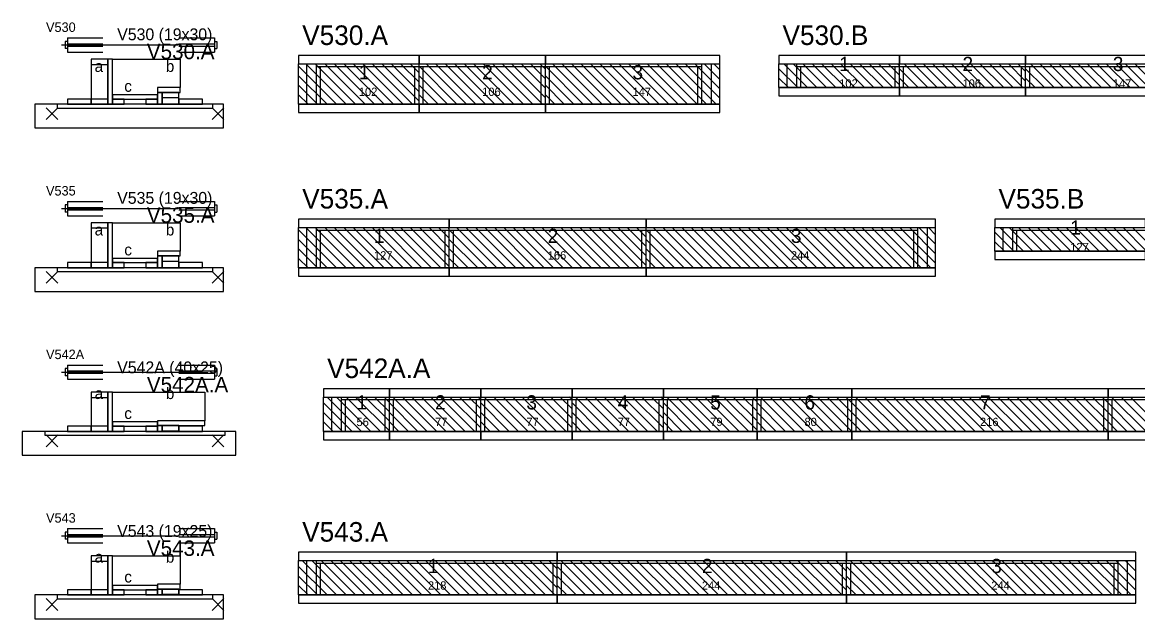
# Model space of a CAD drawing. Header units: metres. Extents: x -10 to 74425, y -2037 to 26.
# Drawn here: x 1992 to 2933, y -1456 to -953 of the extents above; entities that cross this region are included whole.
import ezdxf

# ---------------------------------------------------------------- set-up
doc = ezdxf.new("R2010")
doc.units = ezdxf.units.M
doc.layers.add('LABELS', color=3, linetype='Continuous')
doc.layers.add('VIGAS', color=7, linetype='Continuous')

msp = doc.modelspace()

# ---------------------------------------------------------------- linework, layer by layer
at = {"layer": 'VIGAS'}
for p, q in [((2027.6, -969), (2027.6, -975)), ((2029.6, -969), (2027.6, -969)), ((2029.6, -966), (2059.6, -966)), ((2029.6, -966), (2029.6, -978)), ((2123.6, -966), (2153.6, -966)), ((2153.6, -966), (2153.6, -978)), ((2153.6, -969), (2155.6, -969)), ((2155.6, -969), (2155.6, -975)), ((2024.6, -972), (2122.6, -972)), ((2029.6, -975), (2027.6, -975)), ((2029.6, -971), (2059.6, -971)), ((2029.6, -973), (2059.6, -973)), ((2029.6, -978), (2059.6, -978)), ((2123.6, -971), (2153.6, -971)), ((2123.6, -973), (2153.6, -973)), ((2123.6, -978), (2153.6, -978)), ((2153.6, -975), (2155.6, -975)), ((2224.6, -988), (2326.1, -988)), ((2224.6, -1022), (2224.6, -988)), ((2264.6, -1022), (2230.6, -988)), ((2231.6, -1022), (2231.6, -988)), ((2272.6, -1022), (2238.6, -988)), ((2239.6, -1022), (2239.6, -988)), ((2280.6, -1022), (2246.6, -988)), ((2288.6, -1022), (2254.6, -988)), ((2296.6, -1022), (2262.6, -988)), ((2304.6, -1022), (2270.6, -988)), ((2312.6, -1022), (2278.6, -988)), ((2320.6, -1022), (2286.6, -988)), ((2326.1, -1019.5), (2294.6, -988)), ((2326.1, -1011.5), (2302.6, -988)), ((2326.1, -1003.5), (2310.6, -988)), ((2326.1, -995.5), (2318.6, -988)), ((2326.1, -1022), (2326.1, -988)), ((2326.1, -1022), (2326.1, -988)), ((2326.1, -988), (2432.6, -988)), ((2326.1, -1022), (2326.1, -988)), ((2326.1, -1022), (2326.1, -988)), ((2326.1, -1022), (2326.1, -988)), ((2366.1, -1022), (2332.1, -988)), ((2374.1, -1022), (2340.1, -988)), ((2382.1, -1022), (2348.1, -988)), ((2390.1, -1022), (2356.1, -988)), ((2398.1, -1022), (2364.1, -988)), ((2406.1, -1022), (2372.1, -988)), ((2414.1, -1022), (2380.1, -988)), ((2422.1, -1022), (2388.1, -988)), ((2430.1, -1022), (2396.1, -988)), ((2432.6, -1016.5), (2404.1, -988)), ((2432.6, -1008.5), (2412.1, -988)), ((2432.6, -1000.5), (2420.1, -988)), ((2432.6, -992.5), (2428.1, -988)), ((2432.6, -1022), (2432.6, -988)), ((2432.6, -1022), (2432.6, -988)), ((2432.6, -988), (2579.6, -988)), ((2432.6, -1022), (2432.6, -988)), ((2432.6, -1022), (2432.6, -988)), ((2432.6, -1022), (2432.6, -988)), ((2472.6, -1022), (2438.6, -988)), ((2480.6, -1022), (2446.6, -988)), ((2488.6, -1022), (2454.6, -988)), ((2496.6, -1022), (2462.6, -988)), ((2504.6, -1022), (2470.6, -988)), ((2512.6, -1022), (2478.6, -988)), ((2520.6, -1022), (2486.6, -988)), ((2528.6, -1022), (2494.6, -988)), ((2536.6, -1022), (2502.6, -988)), ((2544.6, -1022), (2510.6, -988)), ((2552.6, -1022), (2518.6, -988)), ((2560.6, -1022), (2526.6, -988)), ((2568.6, -1022), (2534.6, -988)), ((2576.6, -1022), (2542.6, -988)), ((2579.6, -1017), (2550.6, -988)), ((2579.6, -1009), (2558.6, -988)), ((2564.6, -1022), (2564.6, -988)), ((2579.6, -1001), (2566.6, -988)), ((2572.6, -1022), (2572.6, -988)), ((2579.6, -993), (2574.6, -988)), ((2579.6, -1022), (2579.6, -988)), ((2629.6, -988), (2731.1, -988)), ((2629.6, -1008), (2629.6, -988)), ((2653.6, -1008), (2633.6, -988)), ((2636.6, -1008), (2636.6, -988)), ((2661.6, -1008), (2641.6, -988)), ((2644.6, -1008), (2644.6, -988)), ((2669.6, -1008), (2649.6, -988)), ((2677.6, -1008), (2657.6, -988)), ((2685.6, -1008), (2665.6, -988)), ((2693.6, -1008), (2673.6, -988)), ((2701.6, -1008), (2681.6, -988)), ((2709.6, -1008), (2689.6, -988)), ((2717.6, -1008), (2697.6, -988)), ((2725.6, -1008), (2705.6, -988)), ((2731.1, -1005.5), (2713.6, -988)), ((2731.1, -997.5), (2721.6, -988)), ((2731.1, -989.5), (2729.6, -988)), ((2731.1, -1008), (2731.1, -988)), ((2731.1, -1008), (2731.1, -988)), ((2731.1, -988), (2837.6, -988)), ((2731.1, -1008), (2731.1, -988)), ((2731.1, -1008), (2731.1, -988)), ((2731.1, -1008), (2731.1, -988)), ((2755.1, -1008), (2735.1, -988)), ((2763.1, -1008), (2743.1, -988)), ((2771.1, -1008), (2751.1, -988)), ((2779.1, -1008), (2759.1, -988)), ((2787.1, -1008), (2767.1, -988)), ((2795.1, -1008), (2775.1, -988)), ((2803.1, -1008), (2783.1, -988)), ((2811.1, -1008), (2791.1, -988)), ((2819.1, -1008), (2799.1, -988)), ((2827.1, -1008), (2807.1, -988)), ((2835.1, -1008), (2815.1, -988)), ((2837.6, -1002.5), (2823.1, -988)), ((2837.6, -994.5), (2831.1, -988)), ((2837.6, -1008), (2837.6, -988)), ((2837.6, -1008), (2837.6, -988)), ((2837.6, -988), (2984.6, -988)), ((2837.6, -1008), (2837.6, -988)), ((2837.6, -1008), (2837.6, -988)), ((2837.6, -1008), (2837.6, -988)), ((2861.6, -1008), (2841.6, -988)), ((2869.6, -1008), (2849.6, -988)), ((2877.6, -1008), (2857.6, -988)), ((2885.6, -1008), (2865.6, -988)), ((2893.6, -1008), (2873.6, -988)), ((2901.6, -1008), (2881.6, -988)), ((2909.6, -1008), (2889.6, -988)), ((2917.6, -1008), (2897.6, -988)), ((2925.6, -1008), (2905.6, -988)), ((2933.6, -1008), (2913.6, -988)), ((2941.6, -1008), (2921.6, -988)), ((2949.6, -1008), (2929.6, -988)), ((2256.6, -1022), (2224.6, -990)), ((2239.6, -990.2), (2326.1, -990.2)), ((2243.1, -1022), (2243.1, -990.2)), ((2322.6, -1022), (2322.6, -990.2)), ((2358.1, -1022), (2326.1, -990)), ((2326.1, -990.2), (2432.6, -990.2)), ((2329.6, -1022), (2329.6, -990.2)), ((2429.1, -1022), (2429.1, -990.2)), ((2464.6, -1022), (2432.6, -990)), ((2432.6, -990.2), (2564.6, -990.2)), ((2436.1, -1022), (2436.1, -990.2)), ((2561.1, -1022), (2561.1, -990.2)), ((2645.6, -1008), (2629.6, -992)), ((2644.6, -990.2), (2731.1, -990.2)), ((2648.1, -1008), (2648.1, -990.2)), ((2727.6, -1008), (2727.6, -990.2)), ((2731.1, -990.2), (2837.6, -990.2)), ((2747.1, -1008), (2731.1, -992)), ((2734.6, -1008), (2734.6, -990.2)), ((2834.1, -1008), (2834.1, -990.2)), ((2837.6, -990.2), (2969.6, -990.2)), ((2853.6, -1008), (2837.6, -992)), ((2841.1, -1008), (2841.1, -990.2)), ((2248.6, -1022), (2224.6, -998)), ((2240.6, -1022), (2224.6, -1006)), ((2350.1, -1022), (2326.1, -998)), ((2342.1, -1022), (2326.1, -1006)), ((2456.6, -1022), (2432.6, -998)), ((2448.6, -1022), (2432.6, -1006)), ((2637.6, -1008), (2629.6, -1000)), ((2739.1, -1008), (2731.1, -1000)), ((2845.6, -1008), (2837.6, -1000)), ((2232.6, -1022), (2224.6, -1014)), ((2334.1, -1022), (2326.1, -1014)), ((2440.6, -1022), (2432.6, -1014)), ((2629.6, -1008), (2731.1, -1008)), ((2629.6, -1008), (2629.6, -1008)), ((2644.6, -1008), (2648.1, -1008)), ((2727.6, -1008), (2731.1, -1008)), ((2731.1, -1008), (2837.6, -1008)), ((2731.1, -1008), (2734.6, -1008)), ((2731.1, -1008), (2731.1, -1008)), ((2834.1, -1008), (2837.6, -1008)), ((2837.6, -1008), (2984.6, -1008)), ((2837.6, -1008), (2841.1, -1008)), ((2837.6, -1008), (2837.6, -1008)), ((2011.6, -1035), (2021.6, -1025)), ((2011.6, -1025), (2021.6, -1035)), ((2151.6, -1035), (2161.6, -1025)), ((2151.6, -1025), (2161.6, -1035)), ((2224.6, -1022), (2326.1, -1022)), ((2224.6, -1022), (2224.6, -1022)), ((2239.6, -1022), (2243.1, -1022)), ((2322.6, -1022), (2326.1, -1022)), ((2326.1, -1022), (2432.6, -1022)), ((2326.1, -1022), (2329.6, -1022)), ((2326.1, -1022), (2326.1, -1022)), ((2429.1, -1022), (2432.6, -1022)), ((2432.6, -1022), (2579.6, -1022)), ((2432.6, -1022), (2436.1, -1022)), ((2432.6, -1022), (2432.6, -1022)), ((2561.1, -1022), (2564.6, -1022)), ((2024.6, -1110), (2122.6, -1110)), ((2027.6, -1107), (2027.6, -1113)), ((2029.6, -1107), (2027.6, -1107)), ((2029.6, -1104), (2059.6, -1104)), ((2029.6, -1104), (2029.6, -1116)), ((2029.6, -1109), (2059.6, -1109)), ((2123.6, -1104), (2153.6, -1104)), ((2123.6, -1109), (2153.6, -1109)), ((2153.6, -1104), (2153.6, -1116)), ((2153.6, -1107), (2155.6, -1107)), ((2155.6, -1107), (2155.6, -1113)), ((2029.6, -1113), (2027.6, -1113)), ((2029.6, -1111), (2059.6, -1111)), ((2029.6, -1116), (2059.6, -1116)), ((2123.6, -1111), (2153.6, -1111)), ((2123.6, -1116), (2153.6, -1116)), ((2153.6, -1113), (2155.6, -1113)), ((2224.6, -1126), (2351.6, -1126)), ((2224.6, -1160), (2224.6, -1126)), ((2256.6, -1160), (2224.6, -1128)), ((2264.6, -1160), (2230.6, -1126)), ((2231.6, -1160), (2231.6, -1126)), ((2272.6, -1160), (2238.6, -1126)), ((2239.6, -1160), (2239.6, -1126)), ((2239.6, -1128.2), (2351.6, -1128.2)), ((2243.1, -1160), (2243.1, -1128.2)), ((2280.6, -1160), (2246.6, -1126)), ((2288.6, -1160), (2254.6, -1126)), ((2296.6, -1160), (2262.6, -1126)), ((2304.6, -1160), (2270.6, -1126)), ((2312.6, -1160), (2278.6, -1126)), ((2320.6, -1160), (2286.6, -1126)), ((2328.6, -1160), (2294.6, -1126)), ((2336.6, -1160), (2302.6, -1126)), ((2344.6, -1160), (2310.6, -1126)), ((2351.6, -1159), (2318.6, -1126)), ((2351.6, -1151), (2326.6, -1126)), ((2351.6, -1143), (2334.6, -1126)), ((2351.6, -1135), (2342.6, -1126)), ((2348.1, -1160), (2348.1, -1128.2)), ((2351.6, -1127), (2350.6, -1126)), ((2351.6, -1160), (2351.6, -1126)), ((2351.6, -1160), (2351.6, -1126)), ((2351.6, -1126), (2517.6, -1126)), ((2351.6, -1160), (2351.6, -1126)), ((2351.6, -1160), (2351.6, -1126)), ((2351.6, -1160), (2351.6, -1126)), ((2383.6, -1160), (2351.6, -1128)), ((2351.6, -1128.2), (2517.6, -1128.2)), ((2355.1, -1160), (2355.1, -1128.2)), ((2391.6, -1160), (2357.6, -1126)), ((2399.6, -1160), (2365.6, -1126)), ((2407.6, -1160), (2373.6, -1126)), ((2415.6, -1160), (2381.6, -1126)), ((2423.6, -1160), (2389.6, -1126)), ((2431.6, -1160), (2397.6, -1126)), ((2439.6, -1160), (2405.6, -1126)), ((2447.6, -1160), (2413.6, -1126)), ((2455.6, -1160), (2421.6, -1126)), ((2463.6, -1160), (2429.6, -1126)), ((2471.6, -1160), (2437.6, -1126)), ((2479.6, -1160), (2445.6, -1126)), ((2487.6, -1160), (2453.6, -1126)), ((2495.6, -1160), (2461.6, -1126)), ((2503.6, -1160), (2469.6, -1126)), ((2511.6, -1160), (2477.6, -1126)), ((2517.6, -1158), (2485.6, -1126)), ((2517.6, -1150), (2493.6, -1126)), ((2517.6, -1142), (2501.6, -1126)), ((2517.6, -1134), (2509.6, -1126)), ((2514.1, -1160), (2514.1, -1128.2)), ((2517.6, -1160), (2517.6, -1126)), ((2517.6, -1160), (2517.6, -1126)), ((2517.6, -1126), (2761.7, -1126)), ((2517.6, -1160), (2517.6, -1126)), ((2517.6, -1160), (2517.6, -1126)), ((2517.6, -1160), (2517.6, -1126)), ((2517.6, -1126), (2517.6, -1126)), ((2549.6, -1160), (2517.6, -1128)), ((2517.6, -1128.2), (2746.7, -1128.2)), ((2521.1, -1160), (2521.1, -1128.2)), ((2557.6, -1160), (2523.6, -1126)), ((2565.6, -1160), (2531.6, -1126)), ((2573.6, -1160), (2539.6, -1126)), ((2581.6, -1160), (2547.6, -1126)), ((2589.6, -1160), (2555.6, -1126)), ((2597.6, -1160), (2563.6, -1126)), ((2605.6, -1160), (2571.6, -1126)), ((2613.6, -1160), (2579.6, -1126)), ((2621.6, -1160), (2587.6, -1126)), ((2629.6, -1160), (2595.6, -1126)), ((2637.6, -1160), (2603.6, -1126)), ((2645.6, -1160), (2611.6, -1126)), ((2653.6, -1160), (2619.6, -1126)), ((2661.6, -1160), (2627.6, -1126)), ((2669.6, -1160), (2635.6, -1126)), ((2677.6, -1160), (2643.6, -1126)), ((2685.6, -1160), (2651.6, -1126)), ((2693.6, -1160), (2659.6, -1126)), ((2701.6, -1160), (2667.6, -1126)), ((2709.6, -1160), (2675.6, -1126)), ((2717.6, -1160), (2683.6, -1126)), ((2725.6, -1160), (2691.6, -1126)), ((2733.6, -1160), (2699.6, -1126)), ((2741.6, -1160), (2707.6, -1126)), ((2749.6, -1160), (2715.6, -1126)), ((2757.6, -1160), (2723.6, -1126)), ((2761.7, -1156.1), (2731.6, -1126)), ((2761.7, -1148.1), (2739.6, -1126)), ((2743.2, -1160), (2743.2, -1128.2)), ((2746.7, -1160), (2746.7, -1126)), ((2761.7, -1140.1), (2747.6, -1126)), ((2754.7, -1160), (2754.7, -1126)), ((2761.7, -1132.1), (2755.6, -1126)), ((2761.7, -1160), (2761.7, -1126)), ((2811.7, -1126), (2938.7, -1126)), ((2811.7, -1146), (2811.7, -1126)), ((2835.7, -1146), (2815.7, -1126)), ((2818.7, -1146), (2818.7, -1126)), ((2843.7, -1146), (2823.7, -1126)), ((2826.7, -1146), (2826.7, -1126)), ((2826.7, -1128.2), (2938.7, -1128.2)), ((2830.2, -1146), (2830.2, -1128.2)), ((2851.7, -1146), (2831.7, -1126)), ((2859.7, -1146), (2839.7, -1126)), ((2867.7, -1146), (2847.7, -1126)), ((2875.7, -1146), (2855.7, -1126)), ((2883.7, -1146), (2863.7, -1126)), ((2891.7, -1146), (2871.7, -1126)), ((2899.7, -1146), (2879.7, -1126)), ((2907.7, -1146), (2887.7, -1126)), ((2915.7, -1146), (2895.7, -1126)), ((2923.7, -1146), (2903.7, -1126)), ((2931.7, -1146), (2911.7, -1126)), ((2938.7, -1145), (2919.7, -1126)), ((2938.7, -1137), (2927.7, -1126)), ((2248.6, -1160), (2224.6, -1136)), ((2375.6, -1160), (2351.6, -1136)), ((2541.6, -1160), (2517.6, -1136)), ((2827.7, -1146), (2811.7, -1130)), ((2819.7, -1146), (2811.7, -1138)), ((2240.6, -1160), (2224.6, -1144)), ((2367.6, -1160), (2351.6, -1144)), ((2533.6, -1160), (2517.6, -1144)), ((2811.7, -1146), (2938.7, -1146)), ((2811.7, -1146), (2811.7, -1146)), ((2826.7, -1146), (2830.2, -1146)), ((2232.6, -1160), (2224.6, -1152)), ((2359.6, -1160), (2351.6, -1152)), ((2525.6, -1160), (2517.6, -1152)), ((2011.6, -1173), (2021.6, -1163)), ((2011.6, -1163), (2021.6, -1173)), ((2151.6, -1173), (2161.6, -1163)), ((2151.6, -1163), (2161.6, -1173)), ((2224.6, -1160), (2351.6, -1160)), ((2224.6, -1160), (2224.6, -1160)), ((2239.6, -1160), (2243.1, -1160)), ((2348.1, -1160), (2351.6, -1160)), ((2351.6, -1160), (2517.6, -1160)), ((2351.6, -1160), (2355.1, -1160)), ((2351.6, -1160), (2351.6, -1160)), ((2514.1, -1160), (2517.6, -1160)), ((2517.6, -1160), (2761.7, -1160)), ((2517.6, -1160), (2521.1, -1160)), ((2517.6, -1160), (2517.6, -1160)), ((2743.2, -1160), (2746.7, -1160)), ((2029.6, -1242), (2059.6, -1242)), ((2029.6, -1242), (2029.6, -1254)), ((2123.6, -1242), (2153.6, -1242)), ((2153.6, -1242), (2153.6, -1254)), ((2024.6, -1248), (2143.6, -1248)), ((2027.6, -1245), (2027.6, -1251)), ((2029.6, -1245), (2027.6, -1245)), ((2029.6, -1251), (2027.6, -1251)), ((2029.6, -1247), (2059.6, -1247)), ((2029.6, -1249), (2059.6, -1249)), ((2123.6, -1247), (2153.6, -1247)), ((2123.6, -1249), (2153.6, -1249)), ((2153.6, -1245), (2155.6, -1245)), ((2153.6, -1251), (2155.6, -1251)), ((2155.6, -1245), (2155.6, -1251)), ((2029.6, -1254), (2059.6, -1254)), ((2123.6, -1254), (2153.6, -1254)), ((2245.6, -1269), (2301.1, -1269)), ((2245.6, -1298), (2245.6, -1269)), ((2277.6, -1298), (2248.6, -1269)), ((2252.6, -1298), (2252.6, -1269)), ((2285.6, -1298), (2256.6, -1269)), ((2260.6, -1298), (2260.6, -1269)), ((2293.6, -1298), (2264.6, -1269)), ((2301.1, -1297.5), (2272.6, -1269)), ((2301.1, -1289.5), (2280.6, -1269)), ((2301.1, -1281.5), (2288.6, -1269)), ((2301.1, -1273.5), (2296.6, -1269)), ((2301.1, -1298), (2301.1, -1269)), ((2301.1, -1298), (2301.1, -1269)), ((2301.1, -1269), (2378.1, -1269)), ((2301.1, -1298), (2301.1, -1269)), ((2301.1, -1298), (2301.1, -1269)), ((2301.1, -1298), (2301.1, -1269)), ((2333.1, -1298), (2304.1, -1269)), ((2341.1, -1298), (2312.1, -1269)), ((2349.1, -1298), (2320.1, -1269)), ((2357.1, -1298), (2328.1, -1269)), ((2365.1, -1298), (2336.1, -1269)), ((2373.1, -1298), (2344.1, -1269)), ((2378.1, -1295), (2352.1, -1269)), ((2378.1, -1287), (2360.1, -1269)), ((2378.1, -1279), (2368.1, -1269)), ((2378.1, -1271), (2376.1, -1269)), ((2378.1, -1298), (2378.1, -1269)), ((2378.1, -1298), (2378.1, -1269)), ((2378.1, -1269), (2455.1, -1269)), ((2378.1, -1298), (2378.1, -1269)), ((2378.1, -1298), (2378.1, -1269)), ((2378.1, -1298), (2378.1, -1269)), ((2410.1, -1298), (2381.1, -1269)), ((2418.1, -1298), (2389.1, -1269)), ((2426.1, -1298), (2397.1, -1269)), ((2434.1, -1298), (2405.1, -1269)), ((2442.1, -1298), (2413.1, -1269)), ((2450.1, -1298), (2421.1, -1269)), ((2455.1, -1295), (2429.1, -1269)), ((2455.1, -1287), (2437.1, -1269)), ((2455.1, -1279), (2445.1, -1269)), ((2455.1, -1271), (2453.1, -1269)), ((2455.1, -1298), (2455.1, -1269)), ((2455.1, -1298), (2455.1, -1269)), ((2455.1, -1269), (2532.1, -1269)), ((2455.1, -1298), (2455.1, -1269)), ((2455.1, -1298), (2455.1, -1269)), ((2455.1, -1298), (2455.1, -1269)), ((2487.1, -1298), (2458.1, -1269)), ((2495.1, -1298), (2466.1, -1269)), ((2503.1, -1298), (2474.1, -1269)), ((2511.1, -1298), (2482.1, -1269)), ((2519.1, -1298), (2490.1, -1269)), ((2527.1, -1298), (2498.1, -1269)), ((2532.1, -1295), (2506.1, -1269)), ((2532.1, -1287), (2514.1, -1269)), ((2532.1, -1279), (2522.1, -1269)), ((2532.1, -1271), (2530.1, -1269)), ((2532.1, -1298), (2532.1, -1269)), ((2532.1, -1298), (2532.1, -1269)), ((2532.1, -1269), (2611.1, -1269)), ((2532.1, -1298), (2532.1, -1269)), ((2532.1, -1298), (2532.1, -1269)), ((2532.1, -1298), (2532.1, -1269)), ((2564.1, -1298), (2535.1, -1269)), ((2572.1, -1298), (2543.1, -1269)), ((2580.1, -1298), (2551.1, -1269)), ((2588.1, -1298), (2559.1, -1269)), ((2596.1, -1298), (2567.1, -1269)), ((2604.1, -1298), (2575.1, -1269)), ((2611.1, -1297), (2583.1, -1269)), ((2611.1, -1289), (2591.1, -1269)), ((2611.1, -1281), (2599.1, -1269)), ((2611.1, -1273), (2607.1, -1269)), ((2611.1, -1298), (2611.1, -1269)), ((2611.1, -1298), (2611.1, -1269)), ((2611.1, -1269), (2691.1, -1269)), ((2611.1, -1298), (2611.1, -1269)), ((2611.1, -1298), (2611.1, -1269)), ((2611.1, -1298), (2611.1, -1269)), ((2643.1, -1298), (2614.1, -1269)), ((2651.1, -1298), (2622.1, -1269)), ((2659.1, -1298), (2630.1, -1269)), ((2667.1, -1298), (2638.1, -1269)), ((2675.1, -1298), (2646.1, -1269)), ((2683.1, -1298), (2654.1, -1269)), ((2691.1, -1298), (2662.1, -1269)), ((2691.1, -1290), (2670.1, -1269)), ((2691.1, -1282), (2678.1, -1269)), ((2691.1, -1274), (2686.1, -1269)), ((2691.1, -1298), (2691.1, -1269)), ((2691.1, -1298), (2691.1, -1269)), ((2691.1, -1269), (2907.1, -1269)), ((2691.1, -1298), (2691.1, -1269)), ((2691.1, -1298), (2691.1, -1269)), ((2691.1, -1298), (2691.1, -1269)), ((2723.1, -1298), (2694.1, -1269)), ((2731.1, -1298), (2702.1, -1269)), ((2739.1, -1298), (2710.1, -1269)), ((2747.1, -1298), (2718.1, -1269)), ((2755.1, -1298), (2726.1, -1269)), ((2763.1, -1298), (2734.1, -1269)), ((2771.1, -1298), (2742.1, -1269)), ((2779.1, -1298), (2750.1, -1269)), ((2787.1, -1298), (2758.1, -1269)), ((2795.1, -1298), (2766.1, -1269)), ((2803.1, -1298), (2774.1, -1269)), ((2811.1, -1298), (2782.1, -1269)), ((2819.1, -1298), (2790.1, -1269)), ((2827.1, -1298), (2798.1, -1269)), ((2835.1, -1298), (2806.1, -1269)), ((2843.1, -1298), (2814.1, -1269)), ((2851.1, -1298), (2822.1, -1269)), ((2859.1, -1298), (2830.1, -1269)), ((2867.1, -1298), (2838.1, -1269)), ((2875.1, -1298), (2846.1, -1269)), ((2883.1, -1298), (2854.1, -1269)), ((2891.1, -1298), (2862.1, -1269)), ((2899.1, -1298), (2870.1, -1269)), ((2907.1, -1298), (2878.1, -1269)), ((2907.1, -1290), (2886.1, -1269)), ((2907.1, -1282), (2894.1, -1269)), ((2907.1, -1274), (2902.1, -1269)), ((2907.1, -1298), (2907.1, -1269)), ((2907.1, -1298), (2907.1, -1269)), ((2907.1, -1269), (3132.1, -1269)), ((2907.1, -1298), (2907.1, -1269)), ((2907.1, -1298), (2907.1, -1269)), ((2907.1, -1298), (2907.1, -1269)), ((2939.1, -1298), (2910.1, -1269)), ((2947.1, -1298), (2918.1, -1269)), ((2955.1, -1298), (2926.1, -1269)), ((2269.6, -1298), (2245.6, -1274)), ((2260.6, -1271.2), (2301.1, -1271.2)), ((2264.1, -1298), (2264.1, -1271.2)), ((2297.6, -1298), (2297.6, -1271.2)), ((2301.1, -1271.2), (2378.1, -1271.2)), ((2325.1, -1298), (2301.1, -1274)), ((2304.6, -1298), (2304.6, -1271.2)), ((2374.6, -1298), (2374.6, -1271.2)), ((2378.1, -1271.2), (2455.1, -1271.2)), ((2402.1, -1298), (2378.1, -1274)), ((2381.6, -1298), (2381.6, -1271.2)), ((2451.6, -1298), (2451.6, -1271.2)), ((2455.1, -1271.2), (2532.1, -1271.2)), ((2479.1, -1298), (2455.1, -1274)), ((2458.6, -1298), (2458.6, -1271.2)), ((2528.6, -1298), (2528.6, -1271.2)), ((2532.1, -1271.2), (2611.1, -1271.2)), ((2556.1, -1298), (2532.1, -1274)), ((2535.6, -1298), (2535.6, -1271.2)), ((2607.6, -1298), (2607.6, -1271.2)), ((2611.1, -1271.2), (2691.1, -1271.2)), ((2635.1, -1298), (2611.1, -1274)), ((2614.6, -1298), (2614.6, -1271.2)), ((2687.6, -1298), (2687.6, -1271.2)), ((2691.1, -1271.2), (2907.1, -1271.2)), ((2715.1, -1298), (2691.1, -1274)), ((2694.6, -1298), (2694.6, -1271.2)), ((2903.6, -1298), (2903.6, -1271.2)), ((2907.1, -1271.2), (3117.1, -1271.2)), ((2931.1, -1298), (2907.1, -1274)), ((2910.6, -1298), (2910.6, -1271.2)), ((2261.6, -1298), (2245.6, -1282)), ((2317.1, -1298), (2301.1, -1282)), ((2394.1, -1298), (2378.1, -1282)), ((2471.1, -1298), (2455.1, -1282)), ((2548.1, -1298), (2532.1, -1282)), ((2627.1, -1298), (2611.1, -1282)), ((2707.1, -1298), (2691.1, -1282)), ((2923.1, -1298), (2907.1, -1282)), ((2253.6, -1298), (2245.6, -1290)), ((2245.6, -1298), (2301.1, -1298)), ((2245.6, -1298), (2245.6, -1298)), ((2260.6, -1298), (2264.1, -1298)), ((2297.6, -1298), (2301.1, -1298)), ((2309.1, -1298), (2301.1, -1290)), ((2301.1, -1298), (2378.1, -1298)), ((2301.1, -1298), (2304.6, -1298)), ((2301.1, -1298), (2301.1, -1298)), ((2374.6, -1298), (2378.1, -1298)), ((2386.1, -1298), (2378.1, -1290)), ((2378.1, -1298), (2455.1, -1298)), ((2378.1, -1298), (2381.6, -1298)), ((2378.1, -1298), (2378.1, -1298)), ((2451.6, -1298), (2455.1, -1298)), ((2463.1, -1298), (2455.1, -1290)), ((2455.1, -1298), (2532.1, -1298)), ((2455.1, -1298), (2458.6, -1298)), ((2455.1, -1298), (2455.1, -1298)), ((2528.6, -1298), (2532.1, -1298)), ((2540.1, -1298), (2532.1, -1290)), ((2532.1, -1298), (2611.1, -1298)), ((2532.1, -1298), (2535.6, -1298)), ((2532.1, -1298), (2532.1, -1298)), ((2607.6, -1298), (2611.1, -1298)), ((2619.1, -1298), (2611.1, -1290)), ((2611.1, -1298), (2691.1, -1298)), ((2611.1, -1298), (2614.6, -1298)), ((2611.1, -1298), (2611.1, -1298)), ((2687.6, -1298), (2691.1, -1298)), ((2699.1, -1298), (2691.1, -1290)), ((2691.1, -1298), (2907.1, -1298)), ((2691.1, -1298), (2694.6, -1298)), ((2691.1, -1298), (2691.1, -1298)), ((2903.6, -1298), (2907.1, -1298)), ((2915.1, -1298), (2907.1, -1290)), ((2907.1, -1298), (3132.1, -1298)), ((2907.1, -1298), (2910.6, -1298)), ((2907.1, -1298), (2907.1, -1298)), ((2011.6, -1311), (2021.6, -1301)), ((2011.6, -1301), (2021.6, -1311)), ((2151.6, -1311), (2161.6, -1301)), ((2151.6, -1301), (2161.6, -1311)), ((2027.6, -1383), (2027.6, -1389)), ((2029.6, -1383), (2027.6, -1383)), ((2029.6, -1380), (2059.6, -1380)), ((2029.6, -1380), (2029.6, -1392)), ((2123.6, -1380), (2153.6, -1380)), ((2153.6, -1380), (2153.6, -1392)), ((2153.6, -1383), (2155.6, -1383)), ((2155.6, -1383), (2155.6, -1389)), ((2024.6, -1386), (2122.6, -1386)), ((2029.6, -1389), (2027.6, -1389)), ((2029.6, -1385), (2059.6, -1385)), ((2029.6, -1387), (2059.6, -1387)), ((2029.6, -1392), (2059.6, -1392)), ((2123.6, -1385), (2153.6, -1385)), ((2123.6, -1387), (2153.6, -1387)), ((2123.6, -1392), (2153.6, -1392)), ((2153.6, -1389), (2155.6, -1389)), ((2224.6, -1407), (2442.6, -1407)), ((2224.6, -1436), (2224.6, -1407)), ((2256.6, -1436), (2227.6, -1407)), ((2231.6, -1436), (2231.6, -1407)), ((2264.6, -1436), (2235.6, -1407)), ((2239.6, -1436), (2239.6, -1407)), ((2239.6, -1409.2), (2442.6, -1409.2)), ((2243.1, -1436), (2243.1, -1409.2)), ((2272.6, -1436), (2243.6, -1407)), ((2280.6, -1436), (2251.6, -1407)), ((2288.6, -1436), (2259.6, -1407)), ((2296.6, -1436), (2267.6, -1407)), ((2304.6, -1436), (2275.6, -1407)), ((2312.6, -1436), (2283.6, -1407)), ((2320.6, -1436), (2291.6, -1407)), ((2328.6, -1436), (2299.6, -1407)), ((2336.6, -1436), (2307.6, -1407)), ((2344.6, -1436), (2315.6, -1407)), ((2352.6, -1436), (2323.6, -1407)), ((2360.6, -1436), (2331.6, -1407)), ((2368.6, -1436), (2339.6, -1407)), ((2376.6, -1436), (2347.6, -1407)), ((2384.6, -1436), (2355.6, -1407)), ((2392.6, -1436), (2363.6, -1407)), ((2400.6, -1436), (2371.6, -1407)), ((2408.6, -1436), (2379.6, -1407)), ((2416.6, -1436), (2387.6, -1407)), ((2424.6, -1436), (2395.6, -1407)), ((2432.6, -1436), (2403.6, -1407)), ((2440.6, -1436), (2411.6, -1407)), ((2442.6, -1430), (2419.6, -1407)), ((2442.6, -1422), (2427.6, -1407)), ((2442.6, -1414), (2435.6, -1407)), ((2439.1, -1436), (2439.1, -1409.2)), ((2442.6, -1436), (2442.6, -1407)), ((2442.6, -1436), (2442.6, -1407)), ((2442.6, -1407), (2686.6, -1407)), ((2442.6, -1436), (2442.6, -1407)), ((2442.6, -1436), (2442.6, -1407)), ((2442.6, -1436), (2442.6, -1407)), ((2442.6, -1409.2), (2686.6, -1409.2)), ((2474.6, -1436), (2445.6, -1407)), ((2446.1, -1436), (2446.1, -1409.2)), ((2482.6, -1436), (2453.6, -1407)), ((2490.6, -1436), (2461.6, -1407)), ((2498.6, -1436), (2469.6, -1407)), ((2506.6, -1436), (2477.6, -1407)), ((2514.6, -1436), (2485.6, -1407)), ((2522.6, -1436), (2493.6, -1407)), ((2530.6, -1436), (2501.6, -1407)), ((2538.6, -1436), (2509.6, -1407)), ((2546.6, -1436), (2517.6, -1407)), ((2554.6, -1436), (2525.6, -1407)), ((2562.6, -1436), (2533.6, -1407)), ((2570.6, -1436), (2541.6, -1407)), ((2578.6, -1436), (2549.6, -1407)), ((2586.6, -1436), (2557.6, -1407)), ((2594.6, -1436), (2565.6, -1407)), ((2602.6, -1436), (2573.6, -1407)), ((2610.6, -1436), (2581.6, -1407)), ((2618.6, -1436), (2589.6, -1407)), ((2626.6, -1436), (2597.6, -1407)), ((2634.6, -1436), (2605.6, -1407)), ((2642.6, -1436), (2613.6, -1407)), ((2650.6, -1436), (2621.6, -1407)), ((2658.6, -1436), (2629.6, -1407)), ((2666.6, -1436), (2637.6, -1407)), ((2674.6, -1436), (2645.6, -1407)), ((2682.6, -1436), (2653.6, -1407)), ((2686.6, -1432), (2661.6, -1407)), ((2686.6, -1424), (2669.6, -1407)), ((2686.6, -1416), (2677.6, -1407)), ((2683.1, -1436), (2683.1, -1409.2)), ((2686.6, -1408), (2685.6, -1407)), ((2686.6, -1436), (2686.6, -1407)), ((2686.6, -1436), (2686.6, -1407)), ((2686.6, -1407), (2930.6, -1407)), ((2686.6, -1436), (2686.6, -1407)), ((2686.6, -1436), (2686.6, -1407)), ((2686.6, -1436), (2686.6, -1407)), ((2686.6, -1409.2), (2915.6, -1409.2)), ((2718.6, -1436), (2689.6, -1407)), ((2690.1, -1436), (2690.1, -1409.2)), ((2726.6, -1436), (2697.6, -1407)), ((2734.6, -1436), (2705.6, -1407)), ((2742.6, -1436), (2713.6, -1407)), ((2750.6, -1436), (2721.6, -1407)), ((2758.6, -1436), (2729.6, -1407)), ((2766.6, -1436), (2737.6, -1407)), ((2774.6, -1436), (2745.6, -1407)), ((2782.6, -1436), (2753.6, -1407)), ((2790.6, -1436), (2761.6, -1407)), ((2798.6, -1436), (2769.6, -1407)), ((2806.6, -1436), (2777.6, -1407)), ((2814.6, -1436), (2785.6, -1407)), ((2822.6, -1436), (2793.6, -1407)), ((2830.6, -1436), (2801.6, -1407)), ((2838.6, -1436), (2809.6, -1407)), ((2846.6, -1436), (2817.6, -1407)), ((2854.6, -1436), (2825.6, -1407)), ((2862.6, -1436), (2833.6, -1407)), ((2870.6, -1436), (2841.6, -1407)), ((2878.6, -1436), (2849.6, -1407)), ((2886.6, -1436), (2857.6, -1407)), ((2894.6, -1436), (2865.6, -1407)), ((2902.6, -1436), (2873.6, -1407)), ((2910.6, -1436), (2881.6, -1407)), ((2918.6, -1436), (2889.6, -1407)), ((2926.6, -1436), (2897.6, -1407)), ((2930.6, -1432), (2905.6, -1407)), ((2912.1, -1436), (2912.1, -1409.2)), ((2930.6, -1424), (2913.6, -1407)), ((2915.6, -1436), (2915.6, -1407)), ((2930.6, -1416), (2921.6, -1407)), ((2923.6, -1436), (2923.6, -1407)), ((2930.6, -1408), (2929.6, -1407)), ((2930.6, -1436), (2930.6, -1407)), ((2248.6, -1436), (2224.6, -1412)), ((2240.6, -1436), (2224.6, -1420)), ((2466.6, -1436), (2442.6, -1412)), ((2458.6, -1436), (2442.6, -1420)), ((2710.6, -1436), (2686.6, -1412)), ((2702.6, -1436), (2686.6, -1420)), ((2232.6, -1436), (2224.6, -1428)), ((2450.6, -1436), (2442.6, -1428)), ((2694.6, -1436), (2686.6, -1428)), ((2011.6, -1449), (2021.6, -1439)), ((2011.6, -1439), (2021.6, -1449)), ((2151.6, -1449), (2161.6, -1439)), ((2151.6, -1439), (2161.6, -1449)), ((2224.6, -1436), (2442.6, -1436)), ((2224.6, -1436), (2224.6, -1436)), ((2239.6, -1436), (2243.1, -1436)), ((2439.1, -1436), (2442.6, -1436)), ((2442.6, -1436), (2686.6, -1436)), ((2442.6, -1436), (2446.1, -1436)), ((2442.6, -1436), (2442.6, -1436)), ((2683.1, -1436), (2686.6, -1436)), ((2686.6, -1436), (2930.6, -1436)), ((2686.6, -1436), (2690.1, -1436)), ((2686.6, -1436), (2686.6, -1436)), ((2912.1, -1436), (2915.6, -1436))]:
    msp.add_line(p, q, dxfattribs=at)
for points in [[(2049.6, -1022), (2063.6, -1022), (2063.6, -984), (2049.6, -984)], [(2049.6, -988.4), (2063.6, -988.4), (2063.6, -984), (2049.6, -984)], [(2063.6, -1022), (2067.6, -1022), (2067.6, -984), (2063.6, -984)], [(2067.6, -1014), (2067.6, -984), (2124.6, -984), (2124.6, -1008), (2105.6, -1008), (2105.6, -1014)], [(2224.6, -988), (2326.1, -988), (2326.1, -981), (2224.6, -981)], [(2326.1, -988), (2432.6, -988), (2432.6, -981), (2326.1, -981)], [(2432.6, -988), (2579.6, -988), (2579.6, -981), (2432.6, -981)], [(2629.6, -988), (2731.1, -988), (2731.1, -981), (2629.6, -981)], [(2731.1, -988), (2837.6, -988), (2837.6, -981), (2731.1, -981)], [(2837.6, -988), (2984.6, -988), (2984.6, -981), (2837.6, -981)], [(2067.6, -1017.6), (2105.6, -1017.6), (2105.6, -1014), (2067.6, -1014)], [(2105.6, -1012), (2124.6, -1012), (2124.6, -1008), (2105.6, -1008)], [(2105.6, -1022), (2109.6, -1022), (2109.6, -1012), (2105.6, -1012)], [(2109.6, -1022), (2123.6, -1022), (2123.6, -1012), (2109.6, -1012)], [(2109.6, -1016.4), (2123.6, -1016.4), (2123.6, -1012), (2109.6, -1012)], [(2629.6, -1015), (2731.1, -1015), (2731.1, -1008), (2629.6, -1008)], [(2731.1, -1015), (2837.6, -1015), (2837.6, -1008), (2731.1, -1008)], [(2837.6, -1015), (2984.6, -1015), (2984.6, -1008), (2837.6, -1008)], [(2002.1, -1042), (2161.1, -1042), (2161.1, -1022), (2002.1, -1022)], [(2021.1, -1025.2), (2152.1, -1025.2), (2152.1, -1022), (2021.1, -1022)], [(2029.6, -1022), (2049.6, -1022), (2049.6, -1017.6), (2029.6, -1017.6)], [(2049.6, -1022), (2063.6, -1022), (2063.6, -1017.6), (2049.6, -1017.6)], [(2067.6, -1022), (2077.6, -1022), (2077.6, -1017.6), (2067.6, -1017.6)], [(2095.6, -1022), (2105.6, -1022), (2105.6, -1017.6), (2095.6, -1017.6)], [(2123.6, -1022), (2143.6, -1022), (2143.6, -1017.6), (2123.6, -1017.6)], [(2224.6, -1029), (2326.1, -1029), (2326.1, -1022), (2224.6, -1022)], [(2326.1, -1029), (2432.6, -1029), (2432.6, -1022), (2326.1, -1022)], [(2432.6, -1029), (2579.6, -1029), (2579.6, -1022), (2432.6, -1022)], [(2224.6, -1126), (2351.6, -1126), (2351.6, -1119), (2224.6, -1119)], [(2351.6, -1126), (2517.6, -1126), (2517.6, -1119), (2351.6, -1119)], [(2517.6, -1126), (2761.7, -1126), (2761.7, -1119), (2517.6, -1119)], [(2811.7, -1126), (2938.7, -1126), (2938.7, -1119), (2811.7, -1119)], [(2049.6, -1160), (2063.6, -1160), (2063.6, -1122), (2049.6, -1122)], [(2049.6, -1126.4), (2063.6, -1126.4), (2063.6, -1122), (2049.6, -1122)], [(2063.6, -1160), (2067.6, -1160), (2067.6, -1122), (2063.6, -1122)], [(2067.6, -1152), (2067.6, -1122), (2124.6, -1122), (2124.6, -1146), (2105.6, -1146), (2105.6, -1152)], [(2105.6, -1150), (2124.6, -1150), (2124.6, -1146), (2105.6, -1146)], [(2811.7, -1153), (2938.7, -1153), (2938.7, -1146), (2811.7, -1146)], [(2029.6, -1160), (2049.6, -1160), (2049.6, -1155.6), (2029.6, -1155.6)], [(2049.6, -1160), (2063.6, -1160), (2063.6, -1155.6), (2049.6, -1155.6)], [(2067.6, -1155.6), (2105.6, -1155.6), (2105.6, -1152), (2067.6, -1152)], [(2067.6, -1160), (2077.6, -1160), (2077.6, -1155.6), (2067.6, -1155.6)], [(2095.6, -1160), (2105.6, -1160), (2105.6, -1155.6), (2095.6, -1155.6)], [(2105.6, -1160), (2109.6, -1160), (2109.6, -1150), (2105.6, -1150)], [(2109.6, -1160), (2123.6, -1160), (2123.6, -1150), (2109.6, -1150)], [(2109.6, -1154.4), (2123.6, -1154.4), (2123.6, -1150), (2109.6, -1150)], [(2123.6, -1160), (2143.6, -1160), (2143.6, -1155.6), (2123.6, -1155.6)], [(2002.1, -1180), (2161.1, -1180), (2161.1, -1160), (2002.1, -1160)], [(2021.1, -1163.2), (2152.1, -1163.2), (2152.1, -1160), (2021.1, -1160)], [(2224.6, -1167), (2351.6, -1167), (2351.6, -1160), (2224.6, -1160)], [(2351.6, -1167), (2517.6, -1167), (2517.6, -1160), (2351.6, -1160)], [(2517.6, -1167), (2761.7, -1167), (2761.7, -1160), (2517.6, -1160)], [(2049.6, -1298), (2063.6, -1298), (2063.6, -1265), (2049.6, -1265)], [(2049.6, -1269.4), (2063.6, -1269.4), (2063.6, -1265), (2049.6, -1265)], [(2063.6, -1298), (2067.6, -1298), (2067.6, -1265), (2063.6, -1265)], [(2067.6, -1290), (2067.6, -1265), (2145.6, -1265), (2145.6, -1289), (2105.6, -1289), (2105.6, -1290)], [(2245.6, -1269), (2301.1, -1269), (2301.1, -1262), (2245.6, -1262)], [(2301.1, -1269), (2378.1, -1269), (2378.1, -1262), (2301.1, -1262)], [(2378.1, -1269), (2455.1, -1269), (2455.1, -1262), (2378.1, -1262)], [(2455.1, -1269), (2532.1, -1269), (2532.1, -1262), (2455.1, -1262)], [(2532.1, -1269), (2611.1, -1269), (2611.1, -1262), (2532.1, -1262)], [(2611.1, -1269), (2691.1, -1269), (2691.1, -1262), (2611.1, -1262)], [(2691.1, -1269), (2907.1, -1269), (2907.1, -1262), (2691.1, -1262)], [(2907.1, -1269), (3132.1, -1269), (3132.1, -1262), (2907.1, -1262)], [(2105.6, -1293), (2145.6, -1293), (2145.6, -1289), (2105.6, -1289)], [(1991.6, -1318), (2171.6, -1318), (2171.6, -1298), (1991.6, -1298)], [(2010.6, -1301.2), (2162.6, -1301.2), (2162.6, -1298), (2010.6, -1298)], [(2029.6, -1298), (2049.6, -1298), (2049.6, -1293.6), (2029.6, -1293.6)], [(2049.6, -1298), (2063.6, -1298), (2063.6, -1293.6), (2049.6, -1293.6)], [(2067.6, -1293.6), (2105.6, -1293.6), (2105.6, -1290), (2067.6, -1290)], [(2067.6, -1298), (2077.6, -1298), (2077.6, -1293.6), (2067.6, -1293.6)], [(2095.6, -1298), (2105.6, -1298), (2105.6, -1293.6), (2095.6, -1293.6)], [(2105.6, -1298), (2109.6, -1298), (2109.6, -1293), (2105.6, -1293)], [(2109.6, -1298), (2123.6, -1298), (2123.6, -1293), (2109.6, -1293)], [(2109.6, -1297.4), (2123.6, -1297.4), (2123.6, -1293), (2109.6, -1293)], [(2123.6, -1298), (2143.6, -1298), (2143.6, -1293.6), (2123.6, -1293.6)], [(2245.6, -1305), (2301.1, -1305), (2301.1, -1298), (2245.6, -1298)], [(2301.1, -1305), (2378.1, -1305), (2378.1, -1298), (2301.1, -1298)], [(2378.1, -1305), (2455.1, -1305), (2455.1, -1298), (2378.1, -1298)], [(2455.1, -1305), (2532.1, -1305), (2532.1, -1298), (2455.1, -1298)], [(2532.1, -1305), (2611.1, -1305), (2611.1, -1298), (2532.1, -1298)], [(2611.1, -1305), (2691.1, -1305), (2691.1, -1298), (2611.1, -1298)], [(2691.1, -1305), (2907.1, -1305), (2907.1, -1298), (2691.1, -1298)], [(2907.1, -1305), (3132.1, -1305), (3132.1, -1298), (2907.1, -1298)], [(2224.6, -1407), (2442.6, -1407), (2442.6, -1400), (2224.6, -1400)], [(2442.6, -1407), (2686.6, -1407), (2686.6, -1400), (2442.6, -1400)], [(2686.6, -1407), (2930.6, -1407), (2930.6, -1400), (2686.6, -1400)], [(2049.6, -1436), (2063.6, -1436), (2063.6, -1403), (2049.6, -1403)], [(2049.6, -1407.4), (2063.6, -1407.4), (2063.6, -1403), (2049.6, -1403)], [(2063.6, -1436), (2067.6, -1436), (2067.6, -1403), (2063.6, -1403)], [(2067.6, -1428), (2067.6, -1403), (2124.6, -1403), (2124.6, -1427), (2105.6, -1427), (2105.6, -1428)], [(2067.6, -1431.6), (2105.6, -1431.6), (2105.6, -1428), (2067.6, -1428)], [(2105.6, -1431), (2124.6, -1431), (2124.6, -1427), (2105.6, -1427)], [(2002.1, -1456), (2161.1, -1456), (2161.1, -1436), (2002.1, -1436)], [(2021.1, -1439.2), (2152.1, -1439.2), (2152.1, -1436), (2021.1, -1436)], [(2029.6, -1436), (2049.6, -1436), (2049.6, -1431.6), (2029.6, -1431.6)], [(2049.6, -1436), (2063.6, -1436), (2063.6, -1431.6), (2049.6, -1431.6)], [(2067.6, -1436), (2077.6, -1436), (2077.6, -1431.6), (2067.6, -1431.6)], [(2095.6, -1436), (2105.6, -1436), (2105.6, -1431.6), (2095.6, -1431.6)], [(2105.6, -1436), (2109.6, -1436), (2109.6, -1431), (2105.6, -1431)], [(2109.6, -1436), (2123.6, -1436), (2123.6, -1431), (2109.6, -1431)], [(2109.6, -1435.4), (2123.6, -1435.4), (2123.6, -1431), (2109.6, -1431)], [(2123.6, -1436), (2143.6, -1436), (2143.6, -1431.6), (2123.6, -1431.6)], [(2224.6, -1443), (2442.6, -1443), (2442.6, -1436), (2224.6, -1436)], [(2442.6, -1443), (2686.6, -1443), (2686.6, -1436), (2442.6, -1436)], [(2686.6, -1443), (2930.6, -1443), (2930.6, -1436), (2686.6, -1436)]]:
    msp.add_lwpolyline(points, close=True, dxfattribs=at)

# ---------------------------------------------------------------- texts
at = {"layer": 'LABELS'}
for s, p in [('V530', (2011.6, -961)), ('V535', (2011.6, -1099)), ('V542A', (2011.6, -1237)), ('V543', (2011.6, -1375))]:
    msp.add_text(s, height=8, dxfattribs=at).set_placement(p)
at = {"layer": 'VIGAS'}
for s, height, p in [('V530 (19x30)', 10, (2071.6, -968)), ('V530.A', 16.5, (2227.6, -972)), ('V530.B', 16.5, (2632.6, -972)), ('V530.A', 13, (2096.6, -984)), ('a', 9.6, (2052.6, -994.7)), ('b', 9.6, (2112.6, -994.7)), ('1', 12, (2680.35, -994)), ('2', 12, (2784.35, -994)), ('3', 12, (2911.1, -994)), ('1', 12, (2275.35, -1001)), ('2', 12, (2379.35, -1001)), ('3', 12, (2506.1, -1001)), ('c', 9.6, (2077.6, -1011.5)), ('102', 7, (2680.35, -1008)), ('106', 7, (2784.35, -1008)), ('147', 7, (2911.1, -1008)), ('102', 7, (2275.35, -1015)), ('106', 7, (2379.35, -1015)), ('147', 7, (2506.1, -1015)), ('V535 (19x30)', 10, (2071.6, -1106)), ('V535.A', 16.5, (2227.6, -1110)), ('V535.B', 16.5, (2814.7, -1110)), ('V535.A', 13, (2096.6, -1122)), ('1', 12, (2875.2, -1132)), ('a', 9.6, (2052.6, -1132.7)), ('b', 9.6, (2112.6, -1132.7)), ('1', 12, (2288.1, -1139)), ('2', 12, (2434.6, -1139)), ('3', 12, (2639.65, -1139)), ('127', 7, (2875.2, -1146)), ('c', 9.6, (2077.6, -1149.5)), ('127', 7, (2288.1, -1153)), ('166', 7, (2434.6, -1153)), ('244', 7, (2639.65, -1153)), ('V542A (40x25)', 10, (2071.6, -1249)), ('V542A.A', 16.5, (2248.6, -1253)), ('V542A.A', 13, (2096.6, -1265)), ('b', 9.6, (2112.6, -1270.7)), ('a', 9.6, (2052.6, -1270.7)), ('1', 12, (2273.35, -1279.5)), ('2', 12, (2339.6, -1279.5)), ('3', 12, (2416.6, -1279.5)), ('4', 12, (2493.6, -1279.5)), ('5', 12, (2571.6, -1279.5)), ('6', 12, (2651.1, -1279.5)), ('7', 12, (2799.1, -1279.5)), ('c', 9.6, (2077.6, -1287.5)), ('56', 7, (2273.35, -1293.5)), ('77', 7, (2339.6, -1293.5)), ('77', 7, (2416.6, -1293.5)), ('77', 7, (2493.6, -1293.5)), ('79', 7, (2571.6, -1293.5)), ('80', 7, (2651.1, -1293.5)), ('216', 7, (2799.1, -1293.5)), ('V543.A', 16.5, (2227.6, -1391)), ('V543 (19x25)', 10, (2071.6, -1387)), ('V543.A', 13, (2096.6, -1403)), ('a', 9.6, (2052.6, -1408.7)), ('b', 9.6, (2112.6, -1408.7)), ('1', 12, (2333.6, -1417.5)), ('2', 12, (2564.6, -1417.5)), ('3', 12, (2808.6, -1417.5)), ('c', 9.6, (2077.6, -1425.5)), ('218', 7, (2333.6, -1431.5)), ('244', 7, (2564.6, -1431.5)), ('244', 7, (2808.6, -1431.5))]:
    msp.add_text(s, height=height, dxfattribs=at).set_placement(p)

doc.saveas('drawing.dxf')
